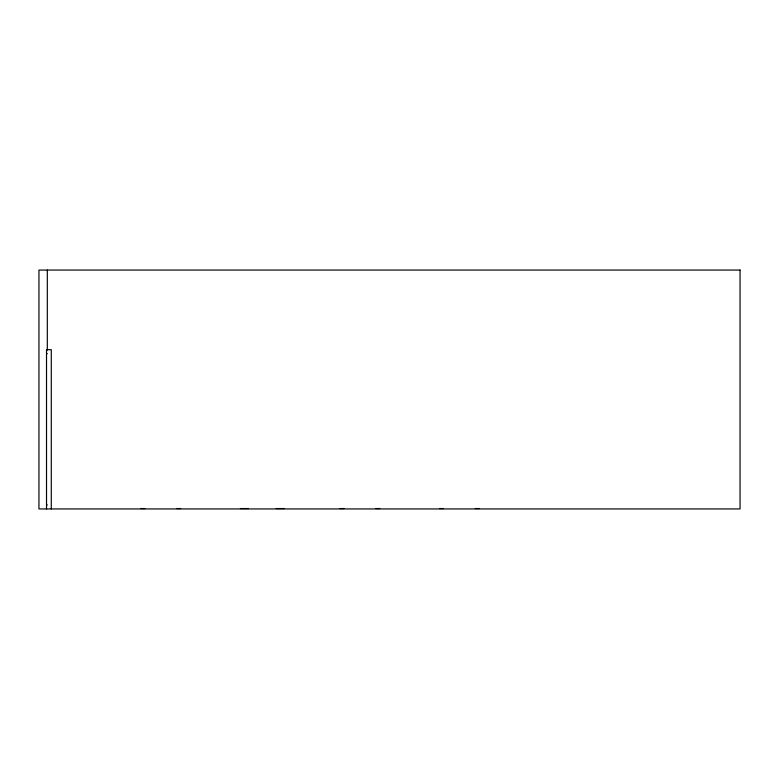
<?xml version="1.0" encoding="UTF-8"?>
<svg xmlns="http://www.w3.org/2000/svg" width="779" height="779" viewBox="0 0 779 779"><rect width="100%" height="100%" fill="white"/><g stroke="black" fill="none" stroke-linecap="round" stroke-linejoin="round"><path stroke-width="1.17" d="M46.516 353.666L47.315 353.666M46.516 504.958L47.315 504.958M140.872 508.541L144.855 508.541M176.706 508.541L180.679 508.541M240.399 508.541L248.491 508.541M276.233 508.541L284.325 508.541M339.936 508.541L343.919 508.541M375.76 508.541L379.743 508.541M439.463 508.541L443.446 508.541M475.297 508.541L479.28 508.541M51.287 508.94L51.287 349.683L46.516 349.683L46.516 508.94M47.315 270.06L47.315 350.092M740.05 270.06L38.95 270.06L38.95 508.94L740.05 508.94L740.05 270.06"/></g></svg>
